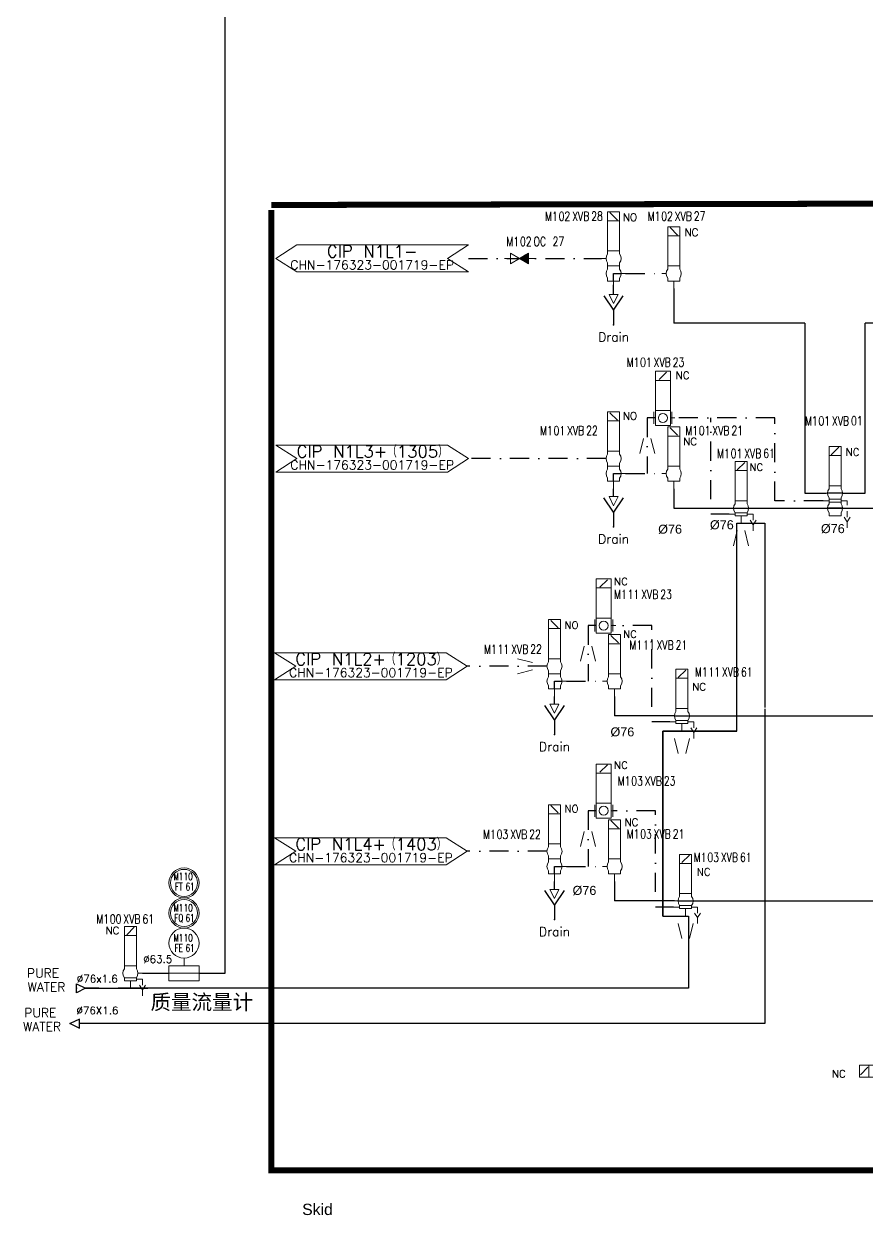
# Model space of a CAD drawing. Header units: inches. Extents: x 10153 to 11620, y 22178 to 23140.
# Drawn here: x 10153.1 to 10433.2, y 22213.2 to 22609 of the extents above; entities that cross this region are included whole.
import ezdxf
from ezdxf.enums import TextEntityAlignment as Align

# ---------------------------------------------------------------- set-up
doc = ezdxf.new("R2010")
doc.units = ezdxf.units.IN
doc.header["$MEASUREMENT"] = 0
doc.linetypes.add('ACAD_ISO02W100', pattern=[15, 12, -3])
doc.linetypes.add('DASHDOT2', pattern=[12.7, 6.35, -3.175, 0, -3.175])
for name, color, linetype, lineweight in [('15 Pipe Drain', 32, 'Continuous', 30), ('19 Pipe Process', 30, 'Continuous', 30), ('31 Equipment', 7, 'Continuous', 9), ('33 Instruments Labels', 7, 'Continuous', 9), ('43 TXT Chinese', 7, 'Continuous', 9), ('43 TXT English', 7, 'Continuous', 9), ('61 Revision Cloud', 1, 'Continuous', 9)]:
    doc.layers.add(name, color=color, linetype=linetype, lineweight=lineweight)
for name, color, linetype in [('DIAMETRE', 7, 'Continuous'), ('MATERIEL-DIVERS', 7, 'Continuous'), ('POMPES-PROCESS', 7, 'Continuous'), ('REPERES', 7, 'Continuous'), ('techn-data', 7, 'Continuous'), ('TEXTES', 7, 'Continuous'), ('TUYAUTERIE-EAU', 5, 'Continuous'), ('TUYAUTERIE-EGOUT', 32, 'Continuous'), ('TUYAUTERIE-NEP', 4, 'DASHDOT2'), ('TUYAUTERIE-PROCESS', 30, 'Continuous'), ('TXT_FR', 7, 'Continuous'), ('VANNES', 7, 'Continuous')]:
    doc.layers.add(name, color=color, linetype=linetype)
doc.layers.get('REPERES').off()
doc.styles.add('ROMANS', font='ROMANS.SHX')
doc.styles.get("Standard").update_dxf_attribs({"font": 'arial.ttf'})
doc.styles.add('USER1', font='TXT.SHX', dxfattribs={"bigfont": 'gbcbig.shx'})

# ---------------------------------------------------------------- blocks, each defined once
blk = doc.blocks.new('APV-VLV-DSEAT-SD42-3')
at = {"layer": '31 Equipment', "ltscale": 38}
for p, q in [((1.25, 15.25), (-1.25, 12.75)), ((-2.5, 0), (-4, 0)), ((-2, 2.5), (-2, 1.5)), ((2, 2.5), (2, 1.5)), ((2.5, 0), (4, 0)), ((-2, -2), (-4, -2)), ((0, -2.5), (0, -5)), ((2, -2), (4, -2)), ((4, -2), (4, -4)), ((4, -5.5), (3, -4)), ((5, -4), (4, -5.5)), ((4, -5.5), (4, -7.5))]:
    blk.add_line(p, q, dxfattribs=at)
at = {"layer": '31 Equipment', "lineweight": 30}
blk.add_line((-2.5, 0), (2.5, 0), dxfattribs=at)
at = {"layer": '31 Equipment', "ltscale": 38}
for points in [[(-2, 12.5), (2, 12.5), (2, 15.5), (-2, 15.5)], [(-2, 2.5), (2, 2.5), (2, 12.5), (-2, 12.5)], [(-2, -1.5), (2, -1.5), (2, -2.5), (-2, -2.5)]]:
    blk.add_lwpolyline(points, close=True, dxfattribs=at)
for start, end in [(143.1301, 216.8699), (323.1301, 36.8699)]:
    blk.add_arc((0, 0), 2.5, start, end, dxfattribs=at)
blk = doc.blocks.new('APV-FCE-GEN-REDCON-1')
at = {"layer": '31 Equipment', "color": 7}
for p, q in [((-2.5, 2.5), (2.5, 1.25)), ((2.5, 1.25), (2.5, 1.25)), ((2.5, -1.25), (-2.5, -2.5))]:
    blk.add_line(p, q, dxfattribs=at)
blk = doc.blocks.new('APV-VLV-BFLY-SVS-3')
at = {"layer": '31 Equipment', "ltscale": 38}
for p, q in [((1.25, 15.25), (-1.25, 12.75)), ((-2.5, 0), (-4, 0)), ((2.5, 2.5), (-2.5, 2.5)), ((-2.5, 2.5), (-2.5, -2.5)), ((2.5, -2.5), (2.5, 2.5)), ((2.5, 0), (4, 0)), ((-2.5, -2.5), (2.5, -2.5))]:
    blk.add_line(p, q, dxfattribs=at)
at = {"layer": '31 Equipment'}
for p, q in [((-3, 2), (-3, -2)), ((3, -2), (3, 2))]:
    blk.add_line(p, q, dxfattribs=at)
at = {"layer": '31 Equipment', "ltscale": 38}
for points in [[(-2.5, 12.5), (2.5, 12.5), (2.5, 15.5), (-2.5, 15.5)], [(-2.5, 2.5), (2.5, 2.5), (2.5, 12.5), (-2.5, 12.5)]]:
    blk.add_lwpolyline(points, close=True, dxfattribs=at)
blk.add_circle((0, 0), 1.5, dxfattribs=at)
blk = doc.blocks.new('APV-VLV-SSEAT-SW43-41')
at = {"layer": '31 Equipment', "ltscale": 38}
for p, q in [((1.25, 20.25), (-1.25, 17.75)), ((-2, 7.5), (-2, 6.5)), ((2, 7.5), (2, 6.5)), ((2.5, 5), (4, 5)), ((-2.5, 0), (-4, 0)), ((-2, 2.5), (-2, 3.5)), ((-2, 2.5), (2, 2.5)), ((-2, 2.5), (-2, 1.5)), ((2, 2.5), (2, 3.5)), ((2, 2.5), (2, 1.5)), ((-2, -1.5), (-2, -2.5)), ((-2, -2.5), (2, -2.5)), ((0, -2.5), (0, -5)), ((2, -1.5), (2, -2.5))]:
    blk.add_line(p, q, dxfattribs=at)
at = {"layer": '31 Equipment', "lineweight": 30}
for p, q in [((0, 0), (-2.5, 0)), ((0, -2.5), (0, 0))]:
    blk.add_line(p, q, dxfattribs=at)
at = {"layer": '31 Equipment', "ltscale": 38}
for points in [[(-2, 17.5), (2, 17.5), (2, 20.5), (-2, 20.5)], [(-2, 7.5), (2, 7.5), (2, 17.5), (-2, 17.5)]]:
    blk.add_lwpolyline(points, close=True, dxfattribs=at)
for centre, start, end in [((0, 5), 143.1301, 216.8699), ((0, 5), 323.1301, 36.8699), ((0, 0), 143.1301, 216.8699), ((0, 0), 323.1301, 36.8699)]:
    blk.add_arc(centre, 2.5, start, end, dxfattribs=at)
blk = doc.blocks.new('EGOUT')
at = {"color": 7}
for p, q in [((-3.2, 9.61), (0, 4.81)), ((0, 4.81), (3.2, 9.61)), ((0, 4.81), (0, 0))]:
    blk.add_line(p, q, dxfattribs=at)
at = {"color": 7, "extrusion": (0, -1, 0)}
blk.add_point((0, 0), dxfattribs=at)
at = {"layer": 'POMPES-PROCESS', "style": 'ROMANS'}
blk.add_attdef('EGOUT', text='', height=3, dxfattribs=at).set_placement((0, -4), align=Align.MIDDLE)
blk = doc.blocks.new('APV-SIGN-ARW-FLOW-1')
at = {"layer": '31 Equipment'}
for p, q in [((-1.5, -1.5), (-1.5, 1.5)), ((-1.5, 1.5), (1.5, 0)), ((1.5, 0), (-1.5, -1.5))]:
    blk.add_line(p, q, dxfattribs=at)
blk = doc.blocks.new('APV-VLV-SSEAT-SW41-3')
at = {"layer": '31 Equipment', "ltscale": 38}
for p, q in [((1.25, 15.25), (-1.25, 12.75)), ((-2, 2.5), (-2, 1.5)), ((2, 2.5), (2, 1.5)), ((2.5, 0), (4, 0)), ((-2, -2.5), (-2, -1.5)), ((2, -2.5), (-2, -2.5)), ((-2, -2.5), (2, -2.5)), ((0, -2.5), (0, -5)), ((2, -2.5), (2, -1.5))]:
    blk.add_line(p, q, dxfattribs=at)
for points in [[(-2, 12.5), (2, 12.5), (2, 15.5), (-2, 15.5)], [(-2, 2.5), (2, 2.5), (2, 12.5), (-2, 12.5)]]:
    blk.add_lwpolyline(points, close=True, dxfattribs=at)
for start, end in [(143.1301, 216.8699), (323.1301, 36.8699)]:
    blk.add_arc((0, 0), 2.5, start, end, dxfattribs=at)
blk = doc.blocks.new('FLE23')
at = {"color": 7}
for p, q in [((0, -1.5), (0, 1.5)), ((0, 1.5), (3, 0)), ((3, 0), (0, -1.5))]:
    blk.add_line(p, q, dxfattribs=at)
at = {"layer": 'MATERIEL-DIVERS', "color": 2}
for p in [(0, 0), (3, 0)]:
    blk.add_point(p, dxfattribs=at)
at = {"layer": 'MATERIEL-DIVERS', "color": 7, "extrusion": (-1, 0, 0)}
blk.add_point((0, 0), dxfattribs=at)
at = {"layer": 'MATERIEL-DIVERS', "color": 7, "extrusion": (1, 0, 0)}
blk.add_point((3, 0), dxfattribs=at)
blk = doc.blocks.new('APV-INS-M-L-FE')
at = {"layer": '31 Equipment', "color": 7}
for p, q in [((-5, -7.5), (-5, -7.5)), ((-5, -7.5), (-5, -12.5)), ((5, -7.5), (-5, -7.5)), ((0, -5), (0, -7.5)), ((5, -12.5), (5, -7.5)), ((-5, -10), (5, -10)), ((-5, -12.5), (5, -12.5))]:
    blk.add_line(p, q, dxfattribs=at)
blk.add_circle((0, 0), 5, dxfattribs=at)
at = {"layer": '33 Instruments Labels', "style": 'ROMANS', "width": 0.8, "flags": 8}
blk.add_attdef('FE', text='', height=3, dxfattribs=at).set_placement((0, 0), align=Align.MIDDLE)
blk = doc.blocks.new('APV-INS-F-L-FT')
at = {"layer": '31 Equipment'}
for radius in [5, 4.5]:
    blk.add_circle((0, 0), radius, dxfattribs=at)
blk = doc.blocks.new('APV-INS-F-L-FQ')
at = {"layer": '31 Equipment'}
for radius in [5, 4.5]:
    blk.add_circle((0, 0), radius, dxfattribs=at)
blk = doc.blocks.new('APV-VLV-DSEAT-SDE44-3')
at = {"layer": '31 Equipment', "ltscale": 38}
for p, q in [((1.25, 20.25), (-1.25, 17.75)), ((-2.5, 5), (-4, 5)), ((-2, 7.5), (-2, 6.5)), ((2, 7.5), (2, 6.5)), ((2.5, 5), (4, 5)), ((-2, 2.5), (-4, 2.5)), ((-2.5, 0), (-4, 0)), ((2, 2.5), (4, 2.5)), ((2.5, 0), (4, 0)), ((4, 2.5), (4, 1)), ((-2, -2.5), (-2, -1.5)), ((2, -2.5), (2, -1.5)), ((4, -4.5), (3, -3)), ((4, -1), (4, -3)), ((5, -3), (4, -4.5)), ((4, -4.5), (4, -6.5))]:
    blk.add_line(p, q, dxfattribs=at)
at = {"layer": '31 Equipment', "lineweight": 30}
for p, q in [((2.5, 5), (-2.5, 5)), ((2.5, 0), (-2.5, 0))]:
    blk.add_line(p, q, dxfattribs=at)
at = {"layer": '31 Equipment'}
for p, q in [((-2, 3), (-2, 3.5)), ((-2, 1.5), (-2, 2.5)), ((2, 3), (2, 3.5)), ((2, 1.5), (2, 2.5)), ((-2, -2.5), (2, -2.5))]:
    blk.add_line(p, q, dxfattribs=at)
at = {"layer": '31 Equipment', "ltscale": 38}
for points in [[(-2, 17.5), (2, 17.5), (2, 20.5), (-2, 20.5)], [(-2, 7.5), (2, 7.5), (2, 17.5), (-2, 17.5)], [(-2, 3), (2, 3), (2, 2), (-2, 2)]]:
    blk.add_lwpolyline(points, close=True, dxfattribs=at)
for centre, start, end in [((0, 5), 143.1301, 216.8699), ((0, 5), 323.1301, 36.8699), ((0, 0), 143.1301, 216.8699), ((0, 0), 323.1301, 36.8699)]:
    blk.add_arc(centre, 2.5, start, end, dxfattribs=at)
blk = doc.blocks.new('APV-SIGN-ARW-DWG-1')
at = {"layer": '31 Equipment'}
for p, q in [((-32, 4.49), (25, 4.49)), ((-32, 4.49), (-25, 0)), ((25, 4.49), (32, 0)), ((-25, 0), (-32, -4.49)), ((32, 0), (25, -4.49)), ((-32, -4.49), (25, -4.49))]:
    blk.add_line(p, q, dxfattribs=at)
at = {"layer": '31 Equipment', "style": 'ROMANS', "width": 0.8}
for tag, p in [('TEXT1', (0, 0.37)), ('TEXT2', (0, -3.63))]:
    blk.add_attdef(tag, text='', height=3, dxfattribs=at).set_placement(p, align=Align.CENTER)
blk = doc.blocks.new('REPNORM1')
at = {"layer": 'TEXTES', "style": 'ROMANS', "width": 0.75}
for tag, p in [('ZONE', (-9.75, -1.25)), ('SOUSZONE', (-5.25, -1.25)), ('ELEMENT', (-0.75, -1.25)), ('NUM', (5.59, -1.22))]:
    blk.add_attdef(tag, p, '', height=3, dxfattribs=at)
blk = doc.blocks.new('REPINS2')
at = {"layer": 'TEXTES', "style": 'ROMANS', "width": 0.7}
for tag, p in [('ZONE', (-3.35, 0.8)), ('SOUSZONE', (0.05, 0.8)), ('NUM', (0.7, -2.6))]:
    blk.add_attdef(tag, p, '', height=2.5, dxfattribs=at)
blk.add_attdef('ELEMENT', text='', height=2.5, dxfattribs=at).set_placement((-1.56, -2.59), align=Align.CENTER)
blk = doc.blocks.new('APV-VLV-SSEAT-SWCIP41-3')
at = {"layer": '31 Equipment', "ltscale": 38}
for p, q in [((1.25, 15.25), (-1.25, 12.75)), ((-2, 2.5), (-2, 1.5)), ((2, 2.5), (2, 1.5)), ((2.5, 0), (4, 0)), ((-2, -1.5), (2, -1.5)), ((-2, -2.5), (-2, -1.5)), ((-2, -2.5), (2, -2.5)), ((0, -2.5), (0, -5)), ((2, -2.5), (2, -1.5)), ((2, -2), (4, -2)), ((4, -2), (4, -4)), ((4, -5.5), (3, -4)), ((5, -4), (4, -5.5)), ((4, -5.5), (4, -7.5))]:
    blk.add_line(p, q, dxfattribs=at)
for points in [[(-2, 12.5), (2, 12.5), (2, 15.5), (-2, 15.5)], [(-2, 2.5), (2, 2.5), (2, 12.5), (-2, 12.5)]]:
    blk.add_lwpolyline(points, close=True, dxfattribs=at)
for start, end in [(143.1301, 216.8699), (323.1301, 36.8699)]:
    blk.add_arc((0, 0), 2.5, start, end, dxfattribs=at)
blk = doc.blocks.new('APV-FCE-NRV-GEN-1')
at = {"layer": '31 Equipment'}
h = blk.add_hatch(dxfattribs=at)
h.set_pattern_fill('ANSI31', color=256, scale=0.01, style=0)
h.set_pattern_definition([(45, (0, 0), (-0.02245064, 0.02245064), [])])
h.paths.add_polyline_path([(3, 1.75), (3, -1.75), (0, 0)])
at = {"layer": '31 Equipment', "linetype": 'ACAD_ISO02W100', "ltscale": 38}
for p, q in [((-3, 0), (-5, 0)), ((0, 0), (-3, 1.75)), ((-3, 1.75), (-3, -1.75)), ((0, 0), (-3, -1.75)), ((0, 0), (3, 1.75)), ((0, 0), (3, -1.75)), ((3, 1.75), (3, -1.75)), ((3, 0), (5, 0))]:
    blk.add_line(p, q, dxfattribs=at)

msp = doc.modelspace()

# ---------------------------------------------------------------- linework, layer by layer
at = {"layer": '15 Pipe Drain'}
for p, q in [((10349.19, 22451.94), (10349.19, 22454.58)), ((10329.54, 22382.95), (10329.54, 22385.59)), ((10329.54, 22321.46), (10329.54, 22324.1))]:
    msp.add_line(p, q, dxfattribs=at)
at = {"layer": '19 Pipe Process'}
for p, q in [((10412.82, 22509.57), (10412.82, 22453.08)), ((10607.38, 22509.57), (10432.82, 22509.57)), ((10432.82, 22453.08), (10432.82, 22509.57)), ((10412.82, 22453.08), (10419.82, 22453.08)), ((10425.32, 22453.08), (10432.82, 22453.08)), ((10369.2, 22448.08), (10537.38, 22448.08)), ((10369.41, 22379.09), (10349.54, 22379.09)), ((10374.41, 22379.09), (10551.39, 22379.09)), ((10369.41, 22317.6), (10349.54, 22317.6)), ((10374.41, 22317.6), (10551.39, 22317.6))]:
    msp.add_line(p, q, dxfattribs=at)
at = {"layer": '61 Revision Cloud', "const_width": 2}
msp.add_lwpolyline([(10235.41, 22547.15), (10235.41, 22228.12), (10838.66, 22228.12), (10838.66, 22370.2), (10838.68, 22371.51), (10838.72, 22550.15), (10235.46, 22548.84)], dxfattribs=at)
at = {"layer": 'TUYAUTERIE-EAU'}
for p, q in [((10220.09, 22495.21), (10220.09, 22737.57)), ((10220.09, 22293.61), (10220.09, 22504.27)), ((10390.13, 22381.86), (10390.13, 22435.59)), ((10399.5, 22435.59), (10399.5, 22381.86)), ((10390.13, 22374.07), (10390.13, 22376.95)), ((10399.5, 22376.95), (10399.5, 22276.86)), ((10365.56, 22374.07), (10365.56, 22312.6)), ((10390.13, 22374.07), (10365.56, 22374.07)), ((10365.56, 22312.6), (10374.11, 22312.6)), ((10374.11, 22312.6), (10374.11, 22288.61)), ((10192.57, 22293.61), (10201.38, 22293.61)), ((10211.38, 22293.61), (10220.09, 22293.61)), ((10173.22, 22288.61), (10181.48, 22288.61)), ((10173.22, 22288.61), (10181.48, 22288.61)), ((10178.11, 22288.61), (10173.67, 22288.61)), ((10181.48, 22288.61), (10194.39, 22288.61)), ((10195.22, 22288.61), (10184.45, 22288.61)), ((10374.11, 22288.61), (10194.39, 22288.61)), ((10399.5, 22276.86), (10171.58, 22276.86))]:
    msp.add_line(p, q, dxfattribs=at)
for points in [[(10365.56, 22312.6), (10365.6, 22374.07), (10390.13, 22374.07), (10390.13, 22443.08), (10399.5, 22443.08)], [(10399.5, 22443.08), (10399.5, 22388.84)], [(10399.5, 22381.48), (10399.5, 22276.86)]]:
    msp.add_lwpolyline(points, dxfattribs=at)
at = {"layer": 'TUYAUTERIE-EGOUT'}
msp.add_line((10349.2, 22519.07), (10349.2, 22522.32), dxfattribs=at)
at = {"layer": 'TUYAUTERIE-NEP'}
for p, q in [((10300.94, 22531.07), (10345.2, 22531.07)), ((10353.2, 22526.07), (10365.2, 22526.07)), ((10363.07, 22478.08), (10360.37, 22478.08)), ((10360.37, 22478.08), (10360.37, 22459.58)), ((10402.82, 22478.08), (10368.57, 22478.08)), ((10381.57, 22451.08), (10381.57, 22478.08)), ((10402.82, 22450.58), (10402.82, 22478.08)), ((10346.7, 22464.59), (10300.94, 22464.59)), ((10353.2, 22459.58), (10365.2, 22459.58)), ((10418.82, 22450.58), (10402.82, 22450.58)), ((10387.57, 22446.08), (10381.57, 22446.08)), ((10343.41, 22409.09), (10340.71, 22409.09)), ((10340.71, 22409.09), (10340.71, 22390.59)), ((10361.91, 22409.09), (10348.91, 22409.09)), ((10361.91, 22382.09), (10361.91, 22409.09)), ((10327.04, 22395.6), (10300.51, 22395.6)), ((10333.54, 22390.59), (10345.54, 22390.59)), ((10367.91, 22377.09), (10361.91, 22377.09)), ((10343.41, 22347.6), (10340.71, 22347.6)), ((10340.71, 22347.6), (10340.71, 22329.1)), ((10363.13, 22347.6), (10348.91, 22347.6)), ((10363.13, 22320.6), (10363.13, 22347.6)), ((10327.04, 22334.11), (10300.51, 22334.11)), ((10333.54, 22329.1), (10345.54, 22329.1)), ((10369.13, 22315.6), (10363.13, 22315.6))]:
    msp.add_line(p, q, dxfattribs=at)
at = {"layer": 'TUYAUTERIE-PROCESS'}
for p, q in [((10369.2, 22521.07), (10369.2, 22509.57)), ((10412.82, 22509.57), (10369.2, 22509.57)), ((10369.2, 22454.58), (10369.2, 22448.08)), ((10349.54, 22385.59), (10349.54, 22379.09)), ((10349.54, 22324.1), (10349.54, 22317.6))]:
    msp.add_line(p, q, dxfattribs=at)

# ---------------------------------------------------------------- block references
at = {"layer": 'MATERIEL-DIVERS'}
ref = msp.add_blockref('APV-SIGN-ARW-DWG-1', (10268.93, 22531.07), dxfattribs=dict(at, xscale=-1))
ref.add_attrib('TEXT1', 'CIP N1L1-', dxfattribs={"layer": '31 Equipment', "height": 4, "style": 'USER1'}).set_placement((10268.93, 22531.44), align=Align.CENTER)
ref.add_attrib('TEXT2', 'CHN-176323-001719-EP', dxfattribs={"layer": '31 Equipment', "height": 3, "style": 'USER1'}).set_placement((10268.93, 22527.44), align=Align.CENTER)
for name, p in [('APV-FCE-NRV-GEN-1', (10317.94, 22531.07)), ('APV-INS-F-L-FQ', (10206.38, 22323.61)), ('APV-INS-F-L-FT', (10206.38, 22313.61)), ('APV-INS-M-L-FE', (10206.38, 22303.61)), ('FLE23', (10170.67, 22288.61))]:
    msp.add_blockref(name, p, dxfattribs=at)
msp.add_blockref('EGOUT', (10349.2, 22509.07), dxfattribs=at).add_auto_attribs({'EGOUT': 'Drain'})
at = {"layer": 'MATERIEL-DIVERS', "rotation": 270}
msp.add_blockref('APV-SIGN-ARW-FLOW-1', (10349.2, 22517.57), dxfattribs=at)
at = {"layer": 'MATERIEL-DIVERS', "xscale": -1}
for name, p, rotation in [('APV-FCE-GEN-REDCON-1', (10360.37, 22468.72), 270), ('APV-SIGN-ARW-FLOW-1', (10349.19, 22450.44), 90), ('APV-FCE-GEN-REDCON-1', (10391.57, 22438.14), 270), ('APV-FCE-GEN-REDCON-1', (10340.71, 22399.74), 270), ('APV-FCE-GEN-REDCON-1', (10319.73, 22395.6), 180), ('APV-SIGN-ARW-FLOW-1', (10329.54, 22381.45), 90), ('APV-FCE-GEN-REDCON-1', (10371.91, 22369.09), 90), ('APV-FCE-GEN-REDCON-1', (10340.71, 22338.24), 270), ('APV-SIGN-ARW-FLOW-1', (10329.54, 22319.96), 90), ('APV-FCE-GEN-REDCON-1', (10373.13, 22307.6), 90)]:
    msp.add_blockref(name, p, dxfattribs=dict(at, rotation=rotation))
at = {"layer": 'MATERIEL-DIVERS'}
ref = msp.add_blockref('APV-SIGN-ARW-DWG-1', (10268.93, 22464.59), dxfattribs=at)
ref.add_attrib('TEXT1', 'CIP N1L3+（1305）', dxfattribs={"layer": '31 Equipment', "height": 4, "style": 'USER1'}).set_placement((10268.93, 22464.96), align=Align.CENTER)
ref.add_attrib('TEXT2', 'CHN-176323-001719-EP', dxfattribs={"layer": '31 Equipment', "height": 3, "style": 'USER1'}).set_placement((10268.93, 22460.96), align=Align.CENTER)
ref = msp.add_blockref('EGOUT', (10349.19, 22441.94), dxfattribs=dict(at, xscale=-1))
ref.add_attrib('EGOUT', 'Drain', dxfattribs={"layer": 'POMPES-PROCESS', "height": 3, "style": 'ROMANS'}).set_placement((10349.19, 22437.94), align=Align.MIDDLE)
ref = msp.add_blockref('APV-SIGN-ARW-DWG-1', (10268.5, 22395.6), dxfattribs=at)
ref.add_attrib('TEXT1', 'CIP N1L2+（1203）', dxfattribs={"layer": '31 Equipment', "height": 4, "style": 'USER1'}).set_placement((10268.5, 22395.98), align=Align.CENTER)
ref.add_attrib('TEXT2', 'CHN-176323-001719-EP', dxfattribs={"layer": '31 Equipment', "height": 3, "style": 'USER1'}).set_placement((10268.5, 22391.98), align=Align.CENTER)
ref = msp.add_blockref('EGOUT', (10329.54, 22372.95), dxfattribs=dict(at, xscale=-1))
ref.add_attrib('EGOUT', 'Drain', dxfattribs={"layer": 'POMPES-PROCESS', "height": 3, "style": 'ROMANS'}).set_placement((10329.54, 22368.95), align=Align.MIDDLE)
ref = msp.add_blockref('APV-SIGN-ARW-DWG-1', (10268.5, 22334.11), dxfattribs=at)
ref.add_attrib('TEXT1', 'CIP N1L4+（1403）', dxfattribs={"layer": '31 Equipment', "height": 4, "style": 'USER1'}).set_placement((10268.5, 22334.48), align=Align.CENTER)
ref.add_attrib('TEXT2', 'CHN-176323-001719-EP', dxfattribs={"layer": '31 Equipment', "height": 3, "style": 'USER1'}).set_placement((10268.5, 22330.48), align=Align.CENTER)
ref = msp.add_blockref('EGOUT', (10329.54, 22311.46), dxfattribs=dict(at, xscale=-1))
ref.add_attrib('EGOUT', 'Drain', dxfattribs={"layer": 'POMPES-PROCESS', "height": 3, "style": 'ROMANS'}).set_placement((10329.54, 22307.46), align=Align.MIDDLE)
at = {"layer": 'MATERIEL-DIVERS', "xscale": -1}
msp.add_blockref('FLE23', (10171.58, 22276.86), dxfattribs=at)
at = {"layer": 'REPERES'}
for name, p, values in [('REPNORM1', (10336.17, 22544.86), {'ZONE': 'M1 ', 'SOUSZONE': '02', 'ELEMENT': 'XVB', 'NUM': '28'}), ('REPNORM1', (10370.28, 22544.86), {'ZONE': 'M1 ', 'SOUSZONE': '02', 'ELEMENT': 'XVB', 'NUM': '27'}), ('REPNORM1', (10323.33, 22536.46), {'ZONE': 'M1 ', 'SOUSZONE': '02', 'ELEMENT': 'OC', 'NUM': '27'}), ('REPNORM1', (10363.25, 22496.33), {'ZONE': 'M1 ', 'SOUSZONE': '01', 'ELEMENT': 'XVB', 'NUM': '23'}), ('REPNORM1', (10422.55, 22476.86), {'ZONE': 'M1 ', 'SOUSZONE': '01', 'ELEMENT': 'XVB', 'NUM': '01'}), ('REPNORM1', (10334.48, 22473.64), {'ZONE': 'M1 ', 'SOUSZONE': '01', 'ELEMENT': 'XVB', 'NUM': '22'}), ('REPNORM1', (10382.78, 22473.64), {'ZONE': 'M1 ', 'SOUSZONE': '01', 'ELEMENT': 'XVB', 'NUM': '21'}), ('REPNORM1', (10393.37, 22466.02), {'ZONE': 'M1 ', 'SOUSZONE': '01', 'ELEMENT': 'XVB', 'NUM': '61'}), ('REPNORM1', (10359.11, 22419.23), {'ZONE': 'M1 ', 'SOUSZONE': '11', 'ELEMENT': 'XVB', 'NUM': '23'}), ('REPNORM1', (10315.89, 22401.01), {'ZONE': 'M1 ', 'SOUSZONE': '11', 'ELEMENT': 'XVB', 'NUM': '22'}), ('REPNORM1', (10364.23, 22402.37), {'ZONE': 'M1 ', 'SOUSZONE': '11', 'ELEMENT': 'XVB', 'NUM': '21'}), ('REPNORM1', (10385.96, 22393.4), {'ZONE': 'M1 ', 'SOUSZONE': '11', 'ELEMENT': 'XVB', 'NUM': '61'}), ('REPNORM1', (10360.31, 22357.22), {'ZONE': 'M1 ', 'SOUSZONE': '03', 'ELEMENT': 'XVB', 'NUM': '23'}), ('REPNORM1', (10315.55, 22339.48), {'ZONE': 'M1 ', 'SOUSZONE': '03', 'ELEMENT': 'XVB', 'NUM': '22'}), ('REPNORM1', (10363.28, 22339.61), {'ZONE': 'M1 ', 'SOUSZONE': '03', 'ELEMENT': 'XVB', 'NUM': '21'}), ('REPNORM1', (10385.62, 22331.86), {'ZONE': 'M1 ', 'SOUSZONE': '03', 'ELEMENT': 'XVB', 'NUM': '61'}), ('REPINS2', (10206.21, 22323.71), {'ZONE': 'M1 ', 'SOUSZONE': '10', 'NUM': '61', 'ELEMENT': 'FT'}), ('REPINS2', (10206.21, 22313.3), {'ZONE': 'M1 ', 'SOUSZONE': '10', 'NUM': '61', 'ELEMENT': 'FQ'}), ('REPNORM1', (10186.96, 22311.33), {'ZONE': 'M1 ', 'SOUSZONE': '00', 'ELEMENT': 'XVB', 'NUM': '61'}), ('REPINS2', (10206.21, 22303.32), {'ZONE': 'M1 ', 'SOUSZONE': '10', 'NUM': '61', 'ELEMENT': 'FE'})]:
    msp.add_blockref(name, p, dxfattribs=at).add_auto_attribs(values)
at = {"layer": 'VANNES', "xscale": -1}
for name, p in [('APV-VLV-SSEAT-SW43-41', (10349.2, 22526.07)), ('APV-VLV-SSEAT-SW41-3', (10369.2, 22526.07)), ('APV-VLV-SSEAT-SW41-3', (10369.2, 22459.58)), ('APV-VLV-SSEAT-SW41-3', (10349.54, 22390.59)), ('APV-VLV-SSEAT-SW41-3', (10349.54, 22329.1))]:
    msp.add_blockref(name, p, dxfattribs=at)
at = {"layer": 'VANNES'}
for name, p in [('APV-VLV-BFLY-SVS-3', (10365.57, 22478.08)), ('APV-VLV-DSEAT-SDE44-3', (10422.82, 22448.08)), ('APV-VLV-DSEAT-SD42-3', (10391.57, 22448.08)), ('APV-VLV-BFLY-SVS-3', (10345.91, 22409.09)), ('APV-VLV-DSEAT-SD42-3', (10371.91, 22379.09)), ('APV-VLV-BFLY-SVS-3', (10345.91, 22347.6)), ('APV-VLV-DSEAT-SD42-3', (10373.13, 22317.6)), ('APV-VLV-SSEAT-SWCIP41-3', (10188.57, 22293.61))]:
    msp.add_blockref(name, p, dxfattribs=at)
at = {"layer": 'VANNES', "xscale": -1}
for name, p, rotation in [('APV-VLV-SSEAT-SW43-41', (10349.2, 22459.58), 359.9682656985374), ('APV-VLV-SSEAT-SW43-41', (10329.54, 22390.59), 359.9682656985374), ('APV-VLV-SSEAT-SW43-41', (10329.54, 22329.1), 359.9682656985374), ('APV-VLV-SSEAT-SW41-3', (10446.5, 22261.1), 90)]:
    msp.add_blockref(name, p, dxfattribs=dict(at, rotation=rotation))

# ---------------------------------------------------------------- texts
at = {"layer": '43 TXT Chinese', "insert": (10195.24, 22286.52), "char_height": 5, "width": 36.4455, "attachment_point": 1}
msp.add_mtext('{\\fKaiTi|b0|i0|c134|p49;质量流量计}', dxfattribs=at)
at = {"layer": '43 TXT English', "color": 1}
msp.add_text('Skid', height=3.75, dxfattribs=at).set_placement((10245.66, 22217.02), align=Align.TOP_LEFT)
at = {"layer": 'DIAMETRE'}
for p in [(10364.02, 22439.64), (10381.23, 22441.1), (10418.12, 22439.82), (10348.15, 22372.29), (10335.55, 22319.62)]:
    msp.add_text('%%C76', height=3, dxfattribs=at).set_placement(p)
at = {"layer": 'techn-data', "style": 'ROMANS'}
for s, p in [('NO', (10354.64, 22544.75)), ('NC', (10375.09, 22539.76)), ('NC', (10372.14, 22492.25)), ('NO', (10354.64, 22478.75)), ('NC', (10374.64, 22470.25)), ('NC', (10428.64, 22466.75)), ('NC', (10396.64, 22461.75)), ('NC', (10351.64, 22423.75)), ('NO', (10335.2, 22409.25)), ('NC', (10354.64, 22406.25)), ('NC', (10377.64, 22388.75)), ('NC', (10351.64, 22362.75)), ('NO', (10335.2, 22348.25)), ('NC', (10355.14, 22343.75)), ('NC', (10379.14, 22327.25)), ('NC', (10182.6, 22307.82)), ('%%C63.5', (10197.64, 22298.25)), ('%%C76x1.6', (10177.55, 22291.77)), ('%%C76X1.6', (10177.6, 22281.22)), ('NC', (10424.09, 22260.18))]:
    msp.add_text(s, height=2.5, dxfattribs=at).set_placement(p, align=Align.MIDDLE_CENTER)
at = {"layer": 'TXT_FR', "style": 'ROMANS'}
for s, p in [('PURE', (10159.52, 22293.63)), ('WATER', (10160.67, 22288.98)), ('PURE', (10158.62, 22280.45)), ('WATER', (10159.16, 22275.88))]:
    msp.add_text(s, height=3, dxfattribs=at).set_placement(p, align=Align.MIDDLE)

doc.saveas('drawing.dxf')
